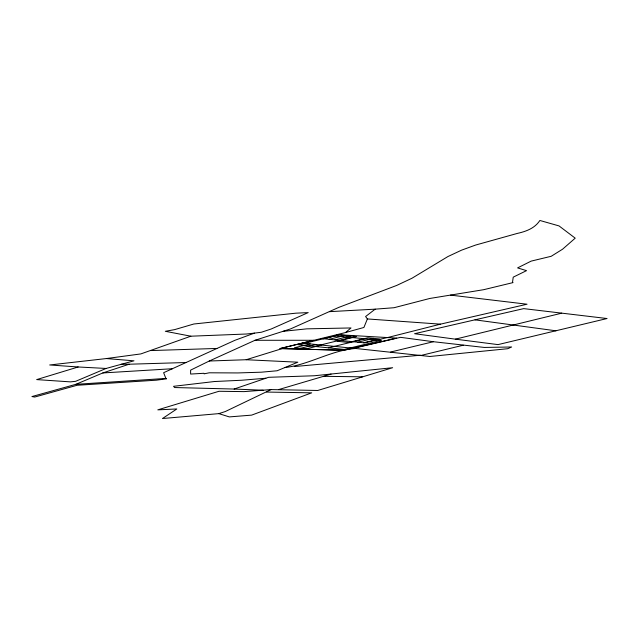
<?xml version="1.0" encoding="UTF-8"?>
<svg xmlns="http://www.w3.org/2000/svg" width="639" height="639" viewBox="0 0 639 639"><rect width="100%" height="100%" fill="white"/><g stroke="black" fill="none" stroke-linecap="round" stroke-linejoin="round"><path stroke-width="0.96" d="M209.28 361.011L246.207 359.725L297.822 362.193L277.134 370.764L261.295 372.194L237.812 372.936L209.217 372.801L204.121 373.831L203.857 373.288L190.622 374.055L190.614 370.133L209.28 361.011L255.017 340.283L290.625 328.885L338.694 307.423L396.763 285.409L411.971 278.245L447.947 256.535L461.685 250.113L475.6 245.064L517.223 233.443C525.961 231.486 534.707 228.395 539.875 220.471L559.029 225.918L575.212 238.163L562.568 249.21L551.225 256.279L531.153 261.119L517.582 267.901L526.536 270.648L513.229 277.158L512.542 282.047L513.021 282.598L483.683 289.691L429.799 298.461L394.039 307.726L375.181 309.156L365.596 316.537L367.377 318.941L363.911 327.472L345.499 332.552L280.002 348.567L343.774 350.284L396.643 338.095L337.072 334.644M345.499 332.552L351.011 327.951L306.888 328.845L283.165 331.314M271.08 389.582L243.986 391.619L219.009 391.268L157.809 409.855L176.835 408.96L162.482 418.529L218.834 413.625L225.295 411.54L271.08 389.582L317.727 390.477L392.642 367.713L314.372 375.756L268.596 377.306L234.114 389.047L174.615 387.538L173.552 386.315L214.512 381.523L241.646 380.245L265.856 378.232M186.34 362.513L129.102 364.222L102.823 372.944L75.809 384.343L31.95 396.555L34.746 397.043L77.071 385.269L156.379 380.181L166.563 378.815L165.884 378.432L163.624 372.705L234.904 340.307L254.434 333.127L261.383 332.248L271.16 329.013L308.198 312.591L295.937 313.174L193.825 324.005L174.639 329.62L165.325 331.29L190.853 336.202L246.39 334.013L254.434 333.127M106.098 368.455L75.642 381.315L70.402 381.874L36.671 379.598L78.182 366.978L106.098 368.455L133.974 360.819L106.386 358.551L49.682 364.973L78.182 366.978M190.853 336.202L140.844 353.918L106.386 358.551M284.603 367.577C308.677 365.021 331.449 350.092 355.675 348.479L429.863 356.482L507.662 348.718L511.631 346.993L484.314 347.44L433.41 341.713L400.541 337.336L353.862 348.271M278.556 389.614L331.074 374.095M246.207 359.725L282.23 348.582L344.365 350.3M450.511 295.114L527.039 304.22L440.447 324.157L387.522 337.568M561.689 313.174L455.359 339.157L414.591 333.71L523.7 308.621L607.05 318.526L498.037 344.613L455.359 339.157M323.446 338.718L339.245 334.86L356.45 336.609L337.248 341.29L348.718 342.456L367.92 337.767L379.39 338.934L363.599 342.784M310.227 343.918L294.427 347.776L305.897 348.934L321.697 345.084M329.181 339.293L344.98 335.443M300.162 348.359L315.962 344.501M334.916 339.876L350.715 336.026M314.58 346.426L351.897 337.32M328.35 347.816L365.66 338.718M357.864 342.208L373.655 338.351M390.653 352.025L433.41 341.713M421.596 355.3L463.259 345.22M387.394 337.56L364.382 342.863L321.273 338.494M294.22 366.562L420.718 355.204M75.809 384.343L165.884 378.432M102.823 372.944L172.53 368.727M329.373 311.664L375.181 309.156M151.299 350.555L216.885 348.447M121.043 364.27L129.102 364.222M255.017 340.283L313.797 340.283L280.002 348.567L282.23 348.582M324.005 376.323L362.521 376.818M266.647 392.058L311.696 392.833L251.638 415.126L229.329 416.908L218.834 413.625M234.114 389.047L263.188 390.221M440.447 324.157L367.377 318.941M302.319 343.119L352.704 348.231M555.986 330.81L475.009 319.843M334.964 335.946L298.645 344.804L344.205 349.429L381.515 340.323L334.964 335.946"/></g></svg>
